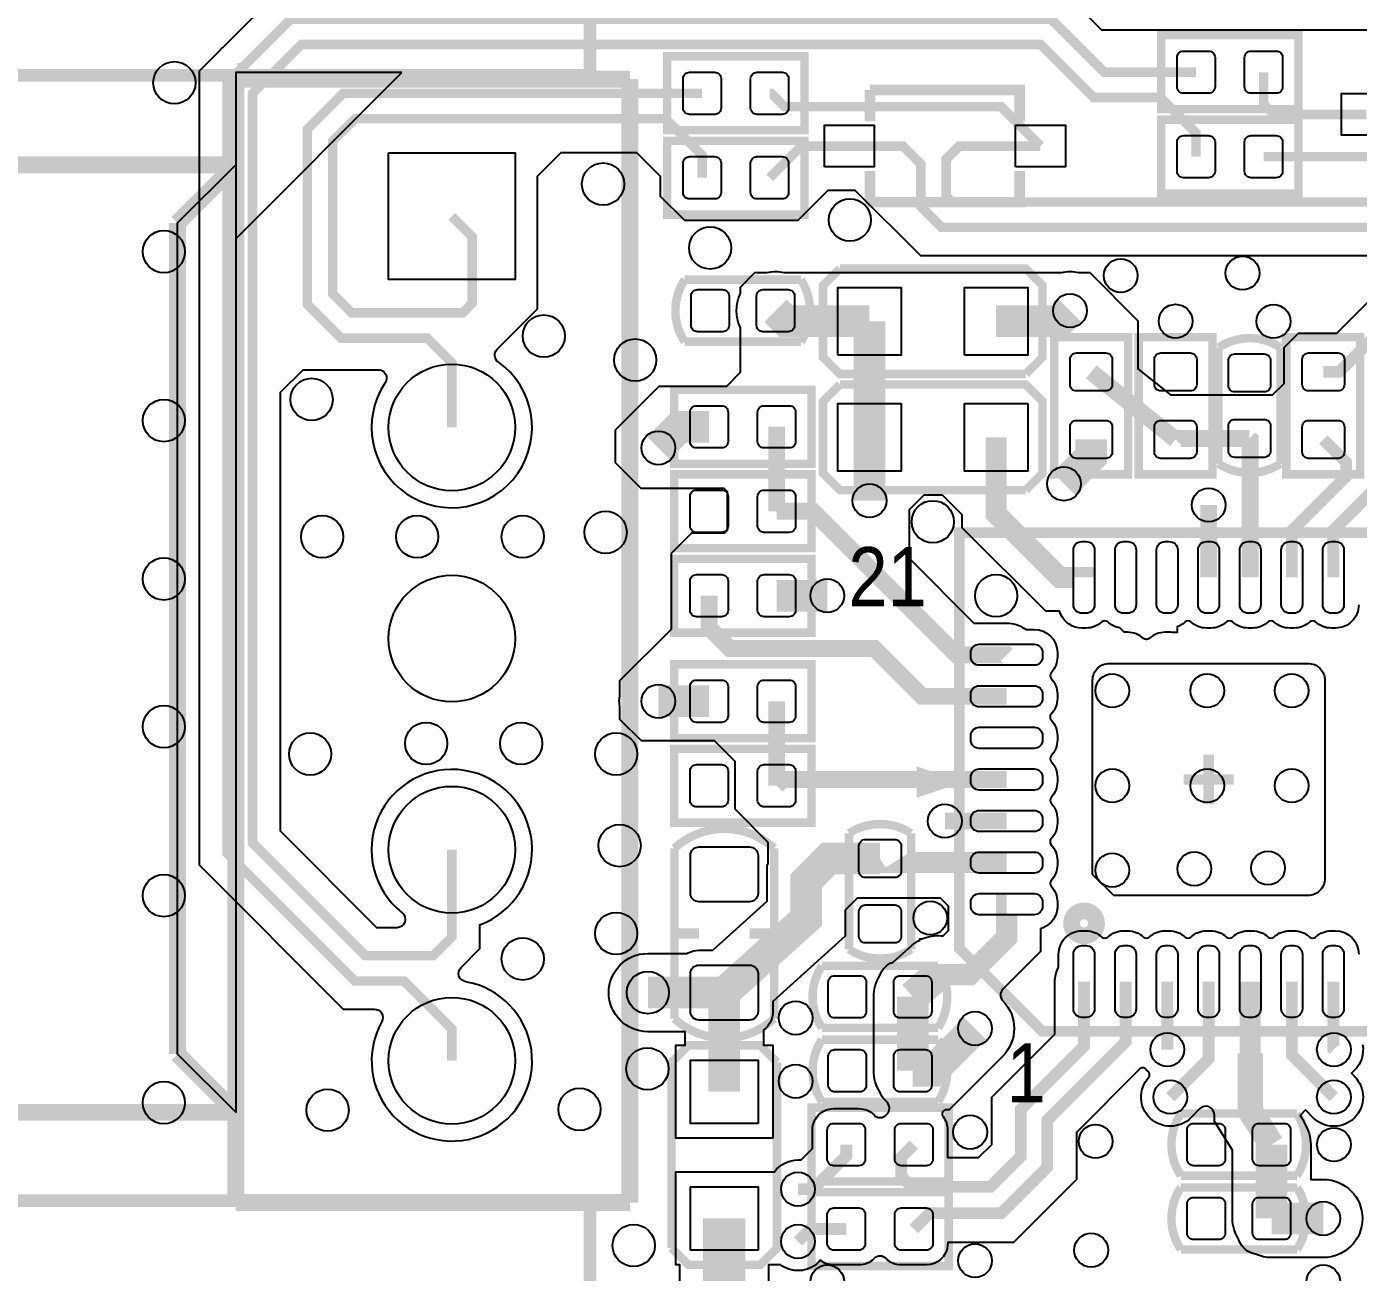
# Model space of a CAD drawing. Extents: x -4 to 87.6, y -5.6 to 52.5.
# Drawn here: x 40.78 to 56.81, y 16.88 to 31.87 of the extents above; entities that cross this region are included whole.
import ezdxf

# ---------------------------------------------------------------- set-up
doc = ezdxf.new("R2010")
doc.units = 0
for name, color, linetype in [('ET_TOP', 171, 'CONTINUOUS'), ('PG_SILKSCREEN_TOP', 254, 'CONTINUOUS'), ('PIN_TOP', 94, 'CONTINUOUS'), ('VC_TOP', 254, 'CONTINUOUS')]:
    doc.layers.add(name, color=color, linetype=linetype)

msp = doc.modelspace()

# ---------------------------------------------------------------- linework, layer by layer
at = {"layer": 'ET_TOP'}
for points, const_width in [([(64.8599, 44.1549), (67.6775, 44.1549), (69.8678, 41.9646), (69.8678, 36.6001), (66.7893, 33.5216), (63.4365, 33.5216), (59.3649, 29.45), (51.7962, 29.45), (51.5442, 29.702), (51.5442, 30.212), (51.3283, 30.4279), (50.6837, 30.4279)], 0.1143), ([(67.3999, 40.3449), (68.3268, 40.3449), (68.4784, 40.4965), (68.4784, 42.2643), (68.641, 42.4269), (68.9742, 42.4269), (69.563, 41.8381), (69.563, 36.7266), (66.6628, 33.8264), (63.31, 33.8264), (59.2384, 29.7548), (51.9227, 29.7548), (51.849, 29.8285), (51.849, 30.2704), (52.0065, 30.4279), (52.9839, 30.4279)], 0.1143), ([(54.8564, 31.3169), (53.7515, 31.3169), (53.1139, 31.9545), (43.9623, 31.9545), (43.3781, 31.3703), (43.3756, 31.3703), (43.3756, 31.3677), (43.1978, 31.1899), (43.1978, 21.9189), (44.7345, 20.3822), (45.326, 20.3822), (45.9014, 19.8069), (45.9014, 19.4231)], 0.1143), ([(45.9014, 21.9631), (45.9014, 20.9118), (45.6766, 20.687), (44.861, 20.687), (43.5026, 22.0454), (43.5026, 31.0634), (44.0888, 31.6497), (52.9874, 31.6497), (53.625, 31.0121), (54.4297, 31.0121), (54.8564, 30.5854), (54.8564, 30.3009)], 0.1143), ([(55.6692, 31.3169), (55.6692, 30.9334), (55.7936, 30.8089), (56.9067, 30.8089)], 0.1143), ([(48.9128, 31.0629), (44.5948, 31.0629), (44.163, 30.6311), (44.163, 28.5234), (44.5696, 28.1168), (45.6077, 28.1168), (45.9014, 27.8232), (45.9014, 27.0431)], 0.1143), ([(49.7256, 31.0629), (49.7444, 31.0629), (49.9044, 30.9029), (52.5089, 30.9029), (52.9839, 30.4279)], 0.1143), ([(45.9014, 29.5831), (46.1467, 29.3378), (46.1467, 28.5382), (46.0301, 28.4216), (44.6961, 28.4216), (44.4678, 28.6499), (44.4678, 30.4869), (44.7116, 30.7307), (44.7164, 30.7307), (44.7439, 30.7581), (48.4734, 30.7581), (48.9128, 30.3187), (48.9128, 30.0469)], 0.1143), ([(55.6692, 30.3009), (58.6989, 30.3009), (59.2069, 30.8089)], 0.1143), ([(49.7256, 30.0469), (50.1066, 30.4279), (50.6837, 30.4279)], 0.1143), ([(50.927, 28.321), (49.9237, 28.321), (49.7967, 28.448)], 0.381), ([(52.451, 28.321), (53.213, 28.321), (53.34, 28.448)], 0.381), ([(50.927, 26.924), (50.927, 28.321)], 0.381), ([(56.388, 27.7114), (56.5785, 27.7114), (57.1881, 28.321), (62.8647, 28.321), (65.2777, 25.908), (66.694, 25.908), (67.3252, 25.2768), (67.3252, 24.1932), (67.6018, 23.9166), (67.9267, 23.9166), (68.5099, 24.4998)], 0.1422), ([(53.594, 27.7114), (54.61, 26.8986)], 0.2032), ([(48.387, 26.797), (48.641, 27.051), (48.9966, 27.051)], 0.381), ([(49.8094, 27.051), (49.8094, 26.035)], 0.2032), ([(50.927, 26.924), (50.927, 26.162)], 0.381), ([(53.2663, 26.3652), (53.594, 26.6929), (53.594, 26.8986)], 0.381), ([(53.5087, 25.2389), (53.5087, 25.239), (53.2166, 25.239), (52.451, 26.0045), (52.451, 26.924)], 0.254), ([(55.499, 26.9113), (54.6227, 26.9113), (54.61, 26.8986)], 0.2032), ([(55.5089, 25.2389), (55.5089, 26.9014), (55.499, 26.9113)], 0.2032), ([(56.0088, 25.2389), (56.0088, 25.8006), (56.6623, 26.4541), (56.6623, 26.6243), (56.388, 26.8986)], 0.1422), ([(57.404, 26.8986), (57.0027, 26.4973), (57.0027, 26.2992), (56.5089, 25.8054), (56.5089, 25.2389)], 0.1422), ([(52.5778, 24.308), (52.5777, 24.3081), (51.9735, 24.3081), (50.2465, 26.035), (49.8094, 26.035)], 0.2032), ([(55.0088, 25.2389), (55.0088, 26.1099)], 0.2032), ([(49.8094, 25.019), (50.419, 25.019)], 0.381), ([(52.5778, 23.8079), (51.5615, 23.8079), (50.9854, 24.384), (49.2455, 24.384), (48.9966, 24.6329), (48.9966, 25.019)], 0.2032), ([(48.9966, 23.749), (48.387, 23.749)], 0.381), ([(49.8094, 22.733), (49.8094, 23.749)], 0.2032), ([(52.5778, 22.8079), (49.8843, 22.8079), (49.8094, 22.733)], 0.2032), ([(51.8338, 22.3078), (52.5778, 22.3078)], 0.2032), ([(51.054, 21.8567), (50.4342, 21.8567), (50.165, 21.5875), (50.165, 21.1328), (49.1795, 20.2438)], 0.381), ([(52.5778, 21.8079), (50.9758, 21.8079), (51.054, 21.8567)], 0.254), ([(48.26, 20.2438), (49.1795, 20.2438)], 0.381), ([(49.1795, 19.05), (49.1795, 20.2438)], 0.381), ([(53.5087, 20.3769), (53.5087, 19.5997), (52.7482, 18.8392), (52.7482, 18.2723), (52.3829, 17.907), (51.435, 17.907), (51.308, 18.034), (51.308, 18.2626), (51.4604, 18.415)], 0.1422), ([(51.4477, 19.304), (51.4477, 20.193)], 0.381), ([(51.4604, 17.399), (51.6509, 17.5895), (52.5145, 17.5895), (53.0657, 18.1407), (53.0657, 18.7076), (54.0088, 19.6507), (54.0088, 20.3769)], 0.1422), ([(54.5109, 19.558), (54.5109, 19.9654), (54.5087, 19.9677), (54.5087, 20.3769)], 0.1422), ([(54.5465, 18.9865), (55.0088, 19.4488), (55.0088, 20.3769)], 0.1422), ([(56.0088, 20.3769), (56.0088, 19.4927), (56.515, 18.9865)], 0.1422), ([(56.515, 19.558), (56.5089, 19.5641), (56.5089, 20.3769)], 0.1422), ([(52.197, 19.812), (51.689, 19.304), (51.4477, 19.304)], 0.381), ([(55.7657, 17.526), (55.7657, 18.415)], 0.381), ([(50.0659, 17.8791), (50.2488, 17.8791), (50.6476, 18.2778), (50.6476, 18.415)], 0.1422), ([(53.848, 16.002), (49.7002, 16.002), (49.1795, 16.5227), (49.1795, 17.526)], 0.508), ([(56.388, 17.526), (55.7657, 17.526)], 0.381), ([(50.6476, 17.399), (50.2158, 17.399), (50.0659, 17.2491)], 0.1422)]:
    msp.add_lwpolyline(points, dxfattribs=dict(at, const_width=const_width))
for points, format in [([(43.8229, 32.2915), (43.1632, 31.6319), (43.1615, 31.6304, 0.048388), (43.1155, 31.5844), (43.114, 31.5826), (42.861, 31.3294), (42.861, 21.7795), (44.595, 20.0452), (44.9697, 20.0452, -0.572815), (45.0583, 19.894, 3.13856), (46.067, 20.3746, -0.608313), (46.0126, 20.5466), (46.2382, 20.7724), (46.2382, 21.0581, 3.817939), (45.3029, 21.2052, -0.710139), (45.2399, 21.0241), (45.0004, 21.0241), (43.8394, 22.1849), (43.8394, 27.4655), (44.1122, 27.7381), (45.0141, 27.7381, -0.599486), (45.0987, 27.5801, 2.367569), (46.4604, 27.8305, -0.464402), (46.4472, 27.9852), (46.9316, 28.4696), (46.9316, 30.0647), (47.2186, 30.3517), (48.1228, 30.3517), (48.4099, 30.0647), (48.4099, 29.8259), (48.6994, 29.5364), (50.0685, 29.5364), (50.4317, 29.8996), (50.7505, 29.8996), (51.5391, 29.1109), (59.6252, 29.1109)], "xyb"), ([(48.6456, 16.3017), (48.6456, 16.9667), (48.5948, 16.9667), (48.5948, 18.0853), (49.782, 18.0853, -0.240169), (50.0659, 18.2301), (50.1035, 18.2301), (50.2407, 18.3672), (50.2407, 18.5928, -0.414214), (50.4952, 18.8473), (50.8, 18.8473, -0.2013), (50.9816, 18.7711, 0.419526), (51.1264, 18.7711, -0.011812), (51.135, 18.7795, 0.450598), (51.1315, 18.9316, -0.140591), (51.0532, 19.048, -0.144906), (50.9773, 19.304), (50.9773, 20.193, -0.144906), (51.0532, 20.449, -0.224663), (51.2023, 20.6075), (51.2107, 20.6108), (51.4401, 20.8128, -0.059216), (51.5315, 20.8758), (51.5315, 20.889), (51.5584, 20.889), (51.5678, 20.893, -0.120984), (51.7893, 20.9283), (51.813, 20.9266), (51.877, 20.9906), (51.877, 21.2827), (51.7804, 21.3792), (50.7797, 21.3792), (50.6354, 21.2349), (50.6354, 20.9238), (49.7642, 20.1379), (49.7642, 20.0152, -0.23887), (49.6499, 19.7896), (49.6499, 19.6093), (49.7642, 19.6093), (49.7642, 18.4907), (48.5948, 18.4907), (48.5948, 19.6093), (48.7091, 19.6093), (48.7091, 19.7734), (48.26, 19.7734, -1), (48.26, 20.7142), (48.7332, 20.7142), (48.7444, 20.72, -0.1217), (48.8747, 20.7523), (49.041, 20.7523), (49.6946, 21.3418), (49.6946, 21.7823), (49.7078, 21.7952), (49.7078, 22.0497), (49.309, 22.4485), (49.309, 23.0226), (49.0601, 23.2715), (48.1838, 23.2715), (47.9247, 23.5306), (47.9247, 23.6624), (47.924, 23.667, -0.087869), (47.924, 23.831), (47.9247, 23.8356), (47.9247, 23.9979), (48.5445, 24.6177), (48.5445, 25.5295), (48.7909, 25.7759), (49.1846, 25.7759), (49.2176, 25.8089), (49.2176, 26.2687), (49.1769, 26.3093), (48.1813, 26.3093), (47.8714, 26.6192), (47.8714, 27.0154), (48.3972, 27.5412), (49.21, 27.5412), (49.3751, 27.7063), (49.3751, 28.2395), (49.3702, 28.2496, -0.221217), (49.3702, 28.6464), (49.3751, 28.6565), (49.3751, 28.7325), (49.5478, 28.9052), (49.6865, 28.9052), (49.6921, 28.9065, -0.112621), (49.9013, 28.9065), (49.9069, 28.9052), (50.3677, 28.9052), (50.3677, 28.9057), (51.4863, 28.9057), (51.4863, 28.9052), (51.8917, 28.9052), (51.8917, 28.9057), (53.0103, 28.9057), (53.0103, 28.9052), (53.2298, 28.9052), (53.2354, 28.9065, -0.112621), (53.4446, 28.9065), (53.4502, 28.9052), (53.5788, 28.9052), (54.1579, 28.3261), (54.1579, 27.7487), (54.5506, 27.4345), (55.7784, 27.4345), (55.9156, 27.5717), (55.9156, 28.0035), (56.0908, 28.1788), (56.5495, 28.1788), (57.0428, 28.672)], "xyb"), ([(56.8142, 24.9088, -0.414236), (56.5343, 24.6289), (56.4835, 24.6289, -0.189175), (56.2933, 24.7035, 0.391611), (56.2244, 24.7035, -0.189172), (56.0342, 24.6289), (55.9834, 24.6289, -0.188902), (55.7934, 24.7035, 0.391474), (55.7243, 24.7035, -0.188899), (55.5343, 24.6289), (55.4835, 24.6289, -0.189175), (55.2933, 24.7035, 0.391611), (55.2244, 24.7035, -0.189173), (55.0342, 24.6289), (54.9834, 24.6289, -0.189255), (54.7931, 24.7035, 0.391074), (54.7243, 24.7035, -0.074235), (54.656, 24.657), (54.6273, 24.6431), (54.6273, 24.5763), (54.5734, 24.5763), (54.5701, 24.5765, 0.031655), (54.5348, 24.5788), (54.4833, 24.5788, 0.188878), (54.2933, 24.5044, -0.39133), (54.2242, 24.5044, 0.188868), (54.0342, 24.5788), (53.9913, 24.5788), (53.9377, 24.6324), (53.9232, 24.6355, -0.133487), (53.7931, 24.7035, 0.391074), (53.7243, 24.7035, -0.189169), (53.5341, 24.6289), (53.4833, 24.6289, -0.302678), (53.2252, 24.8011), (53.212, 24.8321), (53.0482, 24.8321), (52.0441, 25.8361), (52.0441, 25.9898), (51.8058, 26.228), (51.5823, 26.228), (51.4045, 26.0502), (51.4045, 25.4686), (52.1838, 24.6893), (52.5777, 24.6893, -0.151814), (52.7939, 24.6223), (52.8071, 24.6131), (52.9079, 24.6131, -0.414211), (53.1876, 24.3335), (53.1876, 24.2827, -0.189124), (53.1132, 24.0924, 0.391023), (53.1132, 24.0236, -0.189121), (53.1876, 23.8333), (53.1876, 23.7825, -0.188859), (53.1132, 23.5925, 0.391422), (53.1132, 23.5234, -0.18878), (53.1876, 23.3335), (53.1876, 23.2827, -0.189124), (53.1132, 23.0924, 0.391023), (53.1132, 23.0236, -0.189121), (53.1876, 22.8333), (53.1876, 22.7825, -0.189035), (53.1132, 22.5923, 0.391559), (53.1132, 22.5234, -0.189041), (53.1876, 22.3332), (53.1876, 22.2824, -0.188863), (53.1132, 22.0924, 0.391422), (53.1132, 22.0233, -0.188869), (53.1876, 21.8333), (53.1876, 21.7825, -0.189035), (53.1132, 21.5923, 0.391023), (53.1132, 21.5235, -0.189118), (53.1876, 21.3332), (53.1876, 21.2824, -0.302704), (53.0156, 21.0243), (52.9844, 21.0111), (52.9844, 20.7381), (52.532, 20.2857, 0.412292), (52.5318, 20.1425, -0.412345), (52.5295, 19.4795), (51.8838, 18.8336), (51.8516, 18.8336, 0.627885), (51.8117, 18.7513, -0.169815), (51.8673, 18.5928), (51.8673, 18.258), (52.2376, 18.258), (52.3972, 18.4175), (52.3972, 18.9845), (53.1576, 19.7449), (53.1576, 20.3769, -0.121071), (53.1978, 20.5395), (53.2033, 20.5506), (53.2033, 20.7071, -0.414271), (53.4833, 20.987), (53.5341, 20.987, -0.189206), (53.7243, 20.9123, 0.390766), (53.7931, 20.9123, -0.189292), (53.9834, 20.987), (54.0342, 20.987, -0.188933), (54.2242, 20.9123, 0.391166), (54.2933, 20.9123, -0.188943), (54.4833, 20.987), (54.5341, 20.987, -0.189206), (54.7243, 20.9123, 0.390766), (54.7931, 20.9123, -0.189293), (54.9834, 20.987), (55.0342, 20.987, -0.18921), (55.2244, 20.9123, 0.391302), (55.2933, 20.9123, -0.189212), (55.4835, 20.987), (55.5343, 20.987, -0.188937), (55.7243, 20.9123, 0.391166), (55.7934, 20.9123, -0.188939), (55.9834, 20.987), (56.0342, 20.987, -0.18921), (56.2244, 20.9123, 0.391302), (56.2933, 20.9123, -0.189213), (56.4835, 20.987), (56.5343, 20.987, -0.414208), (56.8142, 20.7071)], "xyb"), ([(52.5778, 21.3078, 0.254, 0.254, 0), (52.5777, 21.3078, 0.254, 0.254, 0), (52.5777, 20.9065, 0.254, 0.254, 0), (52.131, 20.4597, 0.254, 0.254, 0), (51.7507, 20.4597, 0.381, 0.381, 0), (51.4477, 20.193, 0.381, 0.381, 0)], "xyseb"), ([(55.7657, 18.415, 0.3048, 0.3048, 0), (55.5089, 18.8186, 0.3048, 0.3048, 0), (55.5089, 19.5138, 0.254, 0.254, 0), (55.5089, 20.3769, 0.254, 0.254, 0)], "xyseb"), ([(56.8607, 19.619, -0.246411), (56.7616, 19.3083), (56.7256, 19.2722), (56.7632, 19.2347, -1), (56.2668, 18.7383), (56.1734, 18.8318), (56.1083, 18.7668), (56.131, 18.7322, -0.066928), (56.1602, 18.671, -0.144906), (56.2361, 18.415), (56.2361, 17.9964), (56.388, 17.9964, -1), (56.388, 17.0556), (55.7657, 17.0556, -0.105986), (55.5729, 17.097, -0.281871), (55.3712, 17.27, -0.144906), (55.2953, 17.526), (55.2953, 18.349), (55.0769, 18.6929), (55.0769, 18.7752, 0.668223), (54.9034, 18.8471), (54.7947, 18.7383, -0.973439), (54.2854, 19.2209, 0.418337), (54.2808, 19.2931, -0.029296), (54.2514, 19.3218, 0.42825), (54.1779, 19.3236), (53.4167, 18.5623), (53.4167, 17.9954), (52.6598, 17.2385), (51.8706, 17.2385), (51.8655, 17.1933, -0.382694), (51.6128, 16.9667), (51.308, 16.9667, -0.2013), (51.1264, 17.0429, 0.419526), (50.9816, 17.0429, -0.2013), (50.8, 16.9667), (50.4952, 16.9667, -0.17219), (50.3349, 17.0238, -0.383894), (49.8699, 16.9581), (49.8569, 16.9667), (49.7134, 16.9667), (49.7134, 16.7437)], "xyb")]:
    msp.add_lwpolyline(points, format=format, dxfattribs=at)
msp.add_lwpolyline([(58.5333, 32.3418), (58.0136, 31.8224), (53.7225, 31.8224), (53.2534, 32.2915)], dxfattribs=at)
at = {"layer": 'PG_SILKSCREEN_TOP'}
for points, const_width in [([(47.5625, 31.2801), (47.5625, 34.6631)], 0.1524), ([(56.0883, 30.8724), (54.4373, 30.8724), (54.4373, 31.7614), (56.0883, 31.7614), (56.0883, 30.8724)], 0.1016), ([(50.1447, 30.6184), (48.4937, 30.6184), (48.4937, 31.5074), (50.1447, 31.5074), (50.1447, 30.6184)], 0.1016), ([(-3.8773, 31.2801), (47.5526, 31.2801)], 0.1524), ([(43.3014, 31.2341), (43.3014, 30.2031), (39.5013, 30.2031), (39.5013, 29.0032)], 0.2032), ([(48.0441, 31.2341), (43.3014, 31.2341)], 0.2032), ([(48.0441, 17.7175), (48.0441, 31.2341)], 0.2032), ([(50.9339, 31.1028), (52.7337, 31.1028), (52.7337, 30.7279)], 0.127), ([(50.9339, 30.7279), (50.9339, 31.1028)], 0.127), ([(56.0883, 29.8564), (54.4373, 29.8564), (54.4373, 30.7454), (56.0883, 30.7454), (56.0883, 29.8564)], 0.1016), ([(42.6014, 19.5031), (43.3014, 18.8031), (43.3014, 30.2031), (42.6014, 29.5031)], 0.2032), ([(50.1447, 29.6024), (48.4937, 29.6024), (48.4937, 30.4914), (50.1447, 30.4914), (50.1447, 29.6024)], 0.1016), ([(52.7337, 30.128), (52.7337, 29.7531), (50.9339, 29.7531), (50.9339, 30.128)], 0.127), ([(42.6014, 29.5031), (42.6014, 19.5031)], 0.2032), ([(52.5018, 27.686), (50.5714, 27.686), (50.3682, 27.8892), (50.3682, 28.7528), (50.5714, 28.956)], 0.1016), ([(50.5714, 28.956), (52.0446, 28.956)], 0.1016), ([(51.7652, 28.956), (52.8066, 28.956), (53.0098, 28.7528), (53.0098, 27.8892), (52.8066, 27.686)], 0.1016), ([(48.7045, 28.8214), (50.1015, 28.8214)], 0.1016), ([(50.1015, 28.0746), (48.7045, 28.0746)], 0.1016), ([(54.0385, 28.1305), (54.0385, 26.4795), (53.1495, 26.4795), (53.1495, 28.1305), (54.0385, 28.1305)], 0.1016), ([(54.1655, 26.4795), (54.1655, 28.1305), (55.0545, 28.1305), (55.0545, 26.4795), (54.1655, 26.4795)], 0.1016), ([(55.1256, 26.6065), (55.1256, 28.0035)], 0.1016), ([(55.8724, 28.0035), (55.8724, 26.6065)], 0.1016), ([(56.8325, 28.1305), (56.8325, 26.4795), (55.9435, 26.4795), (55.9435, 28.1305), (56.8325, 28.1305)], 0.1016), ([(52.8066, 27.686), (51.7652, 27.686)], 0.1016), ([(51.6128, 26.289), (50.5714, 26.289), (50.3682, 26.4922), (50.3682, 27.3558), (50.5714, 27.559)], 0.1016), ([(50.5714, 27.559), (51.6128, 27.559)], 0.1016), ([(50.8762, 27.559), (52.8066, 27.559), (53.0098, 27.3558), (53.0098, 26.4922), (52.8066, 26.289)], 0.1016), ([(50.2285, 26.6065), (48.5775, 26.6065), (48.5775, 27.4955), (50.2285, 27.4955), (50.2285, 26.6065)], 0.1016), ([(50.2285, 25.5905), (48.5775, 25.5905), (48.5775, 26.4795), (50.2285, 26.4795), (50.2285, 25.5905)], 0.1016), ([(52.8066, 26.289), (51.3334, 26.289)], 0.1016), ([(58.0088, 25.7769), (58.0088, 19.7769), (53.0088, 19.7769), (52.0088, 20.7769), (52.0088, 25.7769), (58.0088, 25.7769)], 0.127), ([(50.2285, 24.5745), (48.5775, 24.5745), (48.5775, 25.4635), (50.2285, 25.4635), (50.2285, 24.5745)], 0.1016), ([(48.5775, 24.1935), (50.2285, 24.1935), (50.2285, 23.3045), (48.5775, 23.3045), (48.5775, 24.1935)], 0.1016), ([(50.2285, 22.2885), (48.5775, 22.2885), (48.5775, 23.1775), (50.2285, 23.1775), (50.2285, 22.2885)], 0.1016), ([(55.0088, 22.508), (55.0088, 23.1079)], 0.127), ([(51.3588, 22.7769), (51.8587, 22.7769), (51.5587, 22.6769), (51.5587, 22.877), (51.8587, 22.7769)], 0.127), ([(54.7088, 22.8079), (55.3088, 22.8079)], 0.127), ([(50.6806, 20.7645), (50.6806, 22.1615)], 0.1016), ([(51.4274, 22.1615), (51.4274, 20.7645)], 0.1016), ([(48.6207, 20.955), (48.8747, 20.955)], 0.127), ([(49.4843, 20.955), (49.7383, 20.955)], 0.127), ([(50.3555, 20.5664), (51.7525, 20.5664)], 0.1016), ([(39.5013, 20.003), (39.5013, 18.8031), (43.3014, 18.8031), (43.3014, 17.7175)], 0.2032), ([(51.7525, 19.8196), (50.3555, 19.8196)], 0.1016), ([(50.3555, 19.6774), (51.7525, 19.6774)], 0.1016), ([(48.5445, 18.3642), (48.5445, 19.4056), (48.7477, 19.6088), (49.6113, 19.6088), (49.8145, 19.4056)], 0.1016), ([(49.8145, 19.4056), (49.8145, 18.3642)], 0.1016), ([(49.8145, 19.1008), (49.8145, 17.1704), (49.6113, 16.9672), (48.7477, 16.9672), (48.5445, 17.1704)], 0.1016), ([(50.2285, 18.8595), (51.8795, 18.8595), (51.8795, 17.9705), (50.2285, 17.9705), (50.2285, 18.8595)], 0.1016), ([(51.7525, 18.9306), (50.3555, 18.9306)], 0.1016), ([(54.6735, 18.7884), (56.0705, 18.7884)], 0.1016), ([(48.5445, 17.1704), (48.5445, 18.6436)], 0.1016), ([(56.0705, 18.0416), (54.6735, 18.0416)], 0.1016), ([(54.6735, 17.8994), (56.0705, 17.8994)], 0.1016), ([(-3.8773, 17.7422), (47.5526, 17.7422)], 0.1524), ([(43.3014, 17.7175), (48.0441, 17.7175)], 0.2032), ([(47.5625, 17.7422), (47.5625, 16.8831)], 0.1524), ([(50.2285, 17.8435), (51.8795, 17.8435), (51.8795, 16.9545), (50.2285, 16.9545), (50.2285, 17.8435)], 0.1016), ([(56.0705, 17.1526), (54.6735, 17.1526)], 0.1016), ([(47.5625, 13.5001), (47.5625, 16.8831)], 0.1524)]:
    msp.add_lwpolyline(points, dxfattribs=dict(at, const_width=const_width))
for points in [[(45.3014, 31.3141), (43.3014, 31.3141), (43.3014, 29.3141)], [(43.3014, 30.2031), (43.3014, 18.8031), (42.6014, 19.5031), (42.6014, 29.5031)]]:
    msp.add_lwpolyline(points, close=True, dxfattribs=at)
at = {"layer": 'PG_SILKSCREEN_TOP', "const_width": 0.1016}
for points in [[(48.7045, 28.0746, -0.303724), (48.7045, 28.8214)], [(50.1015, 28.0746, 0.294159), (50.1015, 28.8214)], [(55.1256, 28.0035, -0.303722), (55.8724, 28.0035)], [(55.1256, 26.6065, 0.294158), (55.8724, 26.6065)], [(51.4274, 22.1615, 0.294158), (50.6806, 22.1615)], [(49.7794, 19.9296), (49.7794, 21.9804, 0.389673), (48.5795, 21.9804)], [(48.5795, 21.9804), (48.5795, 19.9296, 0.389609), (49.7794, 19.9296)], [(53.7088, 21.0769, 0.9999), (53.3088, 21.077, 1.0001), (53.7088, 21.0769)], [(53.609, 21.0769, 0.9998), (53.4086, 21.077, 1.0002), (53.609, 21.0769)], [(51.4274, 20.7645, -0.303722), (50.6806, 20.7645)], [(50.3555, 19.8196, -0.303722), (50.3555, 20.5664)], [(51.7525, 19.8196, 0.294158), (51.7525, 20.5664)], [(50.3555, 18.9306, -0.303722), (50.3555, 19.6774)], [(51.7525, 18.9306, 0.294158), (51.7525, 19.6774)], [(54.6735, 18.0416, -0.303722), (54.6735, 18.7884)], [(56.0705, 18.0416, 0.294158), (56.0705, 18.7884)], [(54.6735, 17.1526, -0.303722), (54.6735, 17.8994)], [(56.0705, 17.1526, 0.294158), (56.0705, 17.8994)]]:
    msp.add_lwpolyline(points, format="xyb", dxfattribs=at)
at = {"layer": 'PIN_TOP'}
for points in [[(54.6278, 31.4947, -0.414214), (54.704, 31.5709), (55.0088, 31.5709, -0.414214), (55.085, 31.4947), (55.085, 31.1391, -0.414214), (55.0088, 31.0629), (54.704, 31.0629, -0.414214), (54.6278, 31.1391)], [(55.4406, 31.4947, -0.414214), (55.5168, 31.5709), (55.8216, 31.5709, -0.414214), (55.8978, 31.4947), (55.8978, 31.1391, -0.414214), (55.8216, 31.0629), (55.5168, 31.0629, -0.414214), (55.4406, 31.1391)], [(48.6842, 31.2407, -0.414214), (48.7604, 31.3169), (49.0652, 31.3169, -0.414214), (49.1414, 31.2407), (49.1414, 30.8851, -0.414214), (49.0652, 30.8089), (48.7604, 30.8089, -0.414214), (48.6842, 30.8851)], [(49.497, 31.2407, -0.414214), (49.5732, 31.3169), (49.878, 31.3169, -0.414214), (49.9542, 31.2407), (49.9542, 30.8851, -0.414214), (49.878, 30.8089), (49.5732, 30.8089, -0.414214), (49.497, 30.8851)], [(54.6278, 30.4787, -0.414214), (54.704, 30.5549), (55.0088, 30.5549, -0.414214), (55.085, 30.4787), (55.085, 30.1231, -0.414214), (55.0088, 30.0469), (54.704, 30.0469, -0.414214), (54.6278, 30.1231)], [(55.4406, 30.4787, -0.414214), (55.5168, 30.5549), (55.8216, 30.5549, -0.414214), (55.8978, 30.4787), (55.8978, 30.1231, -0.414214), (55.8216, 30.0469), (55.5168, 30.0469, -0.414214), (55.4406, 30.1231)], [(48.6842, 30.2247, -0.414214), (48.7604, 30.3009), (49.0652, 30.3009, -0.414214), (49.1414, 30.2247), (49.1414, 29.8691, -0.414214), (49.0652, 29.7929), (48.7604, 29.7929, -0.414214), (48.6842, 29.8691)], [(49.497, 30.2247, -0.414214), (49.5732, 30.3009), (49.878, 30.3009, -0.414214), (49.9542, 30.2247), (49.9542, 29.8691, -0.414214), (49.878, 29.7929), (49.5732, 29.7929, -0.414214), (49.497, 29.8691)], [(48.7807, 28.6258, -0.414214), (48.8569, 28.702), (49.1617, 28.702, -0.414214), (49.2379, 28.6258), (49.2379, 28.2702, -0.414214), (49.1617, 28.194), (48.8569, 28.194, -0.414214), (48.7807, 28.2702)], [(49.5681, 28.6258, -0.414214), (49.6443, 28.702), (49.9491, 28.702, -0.414214), (50.0253, 28.6258), (50.0253, 28.2702, -0.414214), (49.9491, 28.194), (49.6443, 28.194, -0.414214), (49.5681, 28.2702)], [(53.4162, 27.4828, -0.414214), (53.34, 27.559), (53.34, 27.8638, -0.414214), (53.4162, 27.94), (53.7718, 27.94, -0.414214), (53.848, 27.8638), (53.848, 27.559, -0.414214), (53.7718, 27.4828)], [(54.7878, 27.94, -0.414214), (54.864, 27.8638), (54.864, 27.559, -0.414214), (54.7878, 27.4828), (54.4322, 27.4828, -0.414214), (54.356, 27.559), (54.356, 27.8638, -0.414214), (54.4322, 27.94)], [(55.6768, 27.9273, -0.414214), (55.753, 27.8511), (55.753, 27.5463, -0.414214), (55.6768, 27.4701), (55.3212, 27.4701, -0.414214), (55.245, 27.5463), (55.245, 27.8511, -0.414214), (55.3212, 27.9273)], [(56.2102, 27.4828, -0.414214), (56.134, 27.559), (56.134, 27.8638, -0.414214), (56.2102, 27.94), (56.5658, 27.94, -0.414214), (56.642, 27.8638), (56.642, 27.559, -0.414214), (56.5658, 27.4828)], [(48.768, 27.2288, -0.414214), (48.8442, 27.305), (49.149, 27.305, -0.414214), (49.2252, 27.2288), (49.2252, 26.8732, -0.414214), (49.149, 26.797), (48.8442, 26.797, -0.414214), (48.768, 26.8732)], [(49.5808, 27.2288, -0.414214), (49.657, 27.305), (49.9618, 27.305, -0.414214), (50.038, 27.2288), (50.038, 26.8732, -0.414214), (49.9618, 26.797), (49.657, 26.797, -0.414214), (49.5808, 26.8732)], [(53.4162, 26.67, -0.414214), (53.34, 26.7462), (53.34, 27.051, -0.414214), (53.4162, 27.1272), (53.7718, 27.1272, -0.414214), (53.848, 27.051), (53.848, 26.7462, -0.414214), (53.7718, 26.67)], [(54.7878, 27.1272, -0.414214), (54.864, 27.051), (54.864, 26.7462, -0.414214), (54.7878, 26.67), (54.4322, 26.67, -0.414214), (54.356, 26.7462), (54.356, 27.051, -0.414214), (54.4322, 27.1272)], [(55.6768, 27.1399, -0.414214), (55.753, 27.0637), (55.753, 26.7589, -0.414214), (55.6768, 26.6827), (55.3212, 26.6827, -0.414214), (55.245, 26.7589), (55.245, 27.0637, -0.414214), (55.3212, 27.1399)], [(56.2102, 26.67, -0.414214), (56.134, 26.7462), (56.134, 27.051, -0.414214), (56.2102, 27.1272), (56.5658, 27.1272, -0.414214), (56.642, 27.051), (56.642, 26.7462, -0.414214), (56.5658, 26.67)], [(48.768, 26.2128, -0.414214), (48.8442, 26.289), (49.149, 26.289, -0.414214), (49.2252, 26.2128), (49.2252, 25.8572, -0.414214), (49.149, 25.781), (48.8442, 25.781, -0.414214), (48.768, 25.8572)], [(49.5808, 26.2128, -0.414214), (49.657, 26.289), (49.9618, 26.289, -0.414214), (50.038, 26.2128), (50.038, 25.8572, -0.414214), (49.9618, 25.781), (49.657, 25.781, -0.414214), (49.5808, 25.8572)], [(53.5341, 24.8071), (53.4833, 24.8071, -0.414214), (53.3817, 24.9087), (53.3817, 25.5691, -0.414214), (53.4833, 25.6707), (53.5341, 25.6707, -0.414214), (53.6357, 25.5691), (53.6357, 24.9087, -0.414214)], [(54.0342, 24.8071), (53.9834, 24.8071, -0.414214), (53.8818, 24.9087), (53.8818, 25.5691, -0.414214), (53.9834, 25.6707), (54.0342, 25.6707, -0.414214), (54.1358, 25.5691), (54.1358, 24.9087, -0.414214)], [(54.5341, 24.8071), (54.4833, 24.8071, -0.414214), (54.3817, 24.9087), (54.3817, 25.5691, -0.414214), (54.4833, 25.6707), (54.5341, 25.6707, -0.414214), (54.6357, 25.5691), (54.6357, 24.9087, -0.414214)], [(55.0342, 24.8071), (54.9834, 24.8071, -0.414214), (54.8818, 24.9087), (54.8818, 25.5691, -0.414214), (54.9834, 25.6707), (55.0342, 25.6707, -0.414214), (55.1358, 25.5691), (55.1358, 24.9087, -0.414214)], [(55.5343, 24.8071), (55.4835, 24.8071, -0.414214), (55.3819, 24.9087), (55.3819, 25.5691, -0.414214), (55.4835, 25.6707), (55.5343, 25.6707, -0.414214), (55.6359, 25.5691), (55.6359, 24.9087, -0.414214)], [(56.0342, 24.8071), (55.9834, 24.8071, -0.414214), (55.8818, 24.9087), (55.8818, 25.5691, -0.414214), (55.9834, 25.6707), (56.0342, 25.6707, -0.414214), (56.1358, 25.5691), (56.1358, 24.9087, -0.414214)], [(56.5343, 24.8071), (56.4835, 24.8071, -0.414214), (56.3819, 24.9087), (56.3819, 25.5691, -0.414214), (56.4835, 25.6707), (56.5343, 25.6707, -0.414214), (56.6359, 25.5691), (56.6359, 24.9087, -0.414214)], [(48.768, 25.1968, -0.414214), (48.8442, 25.273), (49.149, 25.273, -0.414214), (49.2252, 25.1968), (49.2252, 24.8412, -0.414214), (49.149, 24.765), (48.8442, 24.765, -0.414214), (48.768, 24.8412)], [(49.5808, 25.1968, -0.414214), (49.657, 25.273), (49.9618, 25.273, -0.414214), (50.038, 25.1968), (50.038, 24.8412, -0.414214), (49.9618, 24.765), (49.657, 24.765, -0.414214), (49.5808, 24.8412)], [(52.908, 24.181), (52.2476, 24.181, -0.414214), (52.146, 24.2826), (52.146, 24.3334, -0.414214), (52.2476, 24.435), (52.908, 24.435, -0.414214), (53.0096, 24.3334), (53.0096, 24.2826, -0.414214)], [(56.2026, 21.4109), (53.8658, 21.4109), (53.6118, 21.6649), (53.6118, 24.0017, -0.414214), (53.815, 24.2049), (56.2026, 24.2049, -0.414214), (56.4058, 24.0017), (56.4058, 21.6141, -0.414214)], [(49.2252, 23.5712, -0.414214), (49.149, 23.495), (48.8442, 23.495, -0.414214), (48.768, 23.5712), (48.768, 23.9268, -0.414214), (48.8442, 24.003), (49.149, 24.003, -0.414214), (49.2252, 23.9268)], [(50.038, 23.5712, -0.414214), (49.9618, 23.495), (49.657, 23.495, -0.414214), (49.5808, 23.5712), (49.5808, 23.9268, -0.414214), (49.657, 24.003), (49.9618, 24.003, -0.414214), (50.038, 23.9268)], [(52.908, 23.6809), (52.2476, 23.6809, -0.414214), (52.146, 23.7825), (52.146, 23.8333, -0.414214), (52.2476, 23.9349), (52.908, 23.9349, -0.414214), (53.0096, 23.8333), (53.0096, 23.7825, -0.414214)], [(52.908, 23.181), (52.2476, 23.181, -0.414214), (52.146, 23.2826), (52.146, 23.3334, -0.414214), (52.2476, 23.435), (52.908, 23.435, -0.414214), (53.0096, 23.3334), (53.0096, 23.2826, -0.414214)], [(48.768, 22.9108, -0.414214), (48.8442, 22.987), (49.149, 22.987, -0.414214), (49.2252, 22.9108), (49.2252, 22.5552, -0.414214), (49.149, 22.479), (48.8442, 22.479, -0.414214), (48.768, 22.5552)], [(49.5808, 22.9108, -0.414214), (49.657, 22.987), (49.9618, 22.987, -0.414214), (50.038, 22.9108), (50.038, 22.5552, -0.414214), (49.9618, 22.479), (49.657, 22.479, -0.414214), (49.5808, 22.5552)], [(52.908, 22.6809), (52.2476, 22.6809, -0.414214), (52.146, 22.7825), (52.146, 22.8333, -0.414214), (52.2476, 22.9349), (52.908, 22.9349, -0.414214), (53.0096, 22.8333), (53.0096, 22.7825, -0.414214)], [(52.908, 22.1808), (52.2476, 22.1808, -0.414214), (52.146, 22.2824), (52.146, 22.3332, -0.414214), (52.2476, 22.4348), (52.908, 22.4348, -0.414214), (53.0096, 22.3332), (53.0096, 22.2824, -0.414214)], [(49.4843, 21.336), (48.8747, 21.336, -0.414214), (48.7731, 21.4376), (48.7731, 21.8948, -0.414214), (48.8747, 21.9964), (49.4843, 21.9964, -0.414214), (49.5859, 21.8948), (49.5859, 21.4376, -0.414214)], [(50.8762, 21.6281, -0.414214), (50.8, 21.7043), (50.8, 22.0091, -0.414214), (50.8762, 22.0853), (51.2318, 22.0853, -0.414214), (51.308, 22.0091), (51.308, 21.7043, -0.414214), (51.2318, 21.6281)], [(52.908, 21.6809), (52.2476, 21.6809, -0.414214), (52.146, 21.7825), (52.146, 21.8333, -0.414214), (52.2476, 21.9349), (52.908, 21.9349, -0.414214), (53.0096, 21.8333), (53.0096, 21.7825, -0.414214)], [(52.908, 21.1808), (52.2476, 21.1808, -0.414214), (52.146, 21.2824), (52.146, 21.3332, -0.414214), (52.2476, 21.4348), (52.908, 21.4348, -0.414214), (53.0096, 21.3332), (53.0096, 21.2824, -0.414214)], [(50.8762, 20.8407, -0.414214), (50.8, 20.9169), (50.8, 21.2217, -0.414214), (50.8762, 21.2979), (51.2318, 21.2979, -0.414214), (51.308, 21.2217), (51.308, 20.9169, -0.414214), (51.2318, 20.8407)], [(53.5341, 19.9451), (53.4833, 19.9451, -0.414214), (53.3817, 20.0467), (53.3817, 20.7071, -0.414214), (53.4833, 20.8087), (53.5341, 20.8087, -0.414214), (53.6357, 20.7071), (53.6357, 20.0467, -0.414214)], [(54.0342, 19.9451), (53.9834, 19.9451, -0.414214), (53.8818, 20.0467), (53.8818, 20.7071, -0.414214), (53.9834, 20.8087), (54.0342, 20.8087, -0.414214), (54.1358, 20.7071), (54.1358, 20.0467, -0.414214)], [(54.5341, 19.9451), (54.4833, 19.9451, -0.414214), (54.3817, 20.0467), (54.3817, 20.7071, -0.414214), (54.4833, 20.8087), (54.5341, 20.8087, -0.414214), (54.6357, 20.7071), (54.6357, 20.0467, -0.414214)], [(55.0342, 19.9451), (54.9834, 19.9451, -0.414214), (54.8818, 20.0467), (54.8818, 20.7071, -0.414214), (54.9834, 20.8087), (55.0342, 20.8087, -0.414214), (55.1358, 20.7071), (55.1358, 20.0467, -0.414214)], [(55.5343, 19.9451), (55.4835, 19.9451, -0.414214), (55.3819, 20.0467), (55.3819, 20.7071, -0.414214), (55.4835, 20.8087), (55.5343, 20.8087, -0.414214), (55.6359, 20.7071), (55.6359, 20.0467, -0.414214)], [(56.0342, 19.9451), (55.9834, 19.9451, -0.414214), (55.8818, 20.0467), (55.8818, 20.7071, -0.414214), (55.9834, 20.8087), (56.0342, 20.8087, -0.414214), (56.1358, 20.7071), (56.1358, 20.0467, -0.414214)], [(56.5343, 19.9451), (56.4835, 19.9451, -0.414214), (56.3819, 20.0467), (56.3819, 20.7071, -0.414214), (56.4835, 20.8087), (56.5343, 20.8087, -0.414214), (56.6359, 20.7071), (56.6359, 20.0467, -0.414214)], [(49.4843, 19.9136), (48.8747, 19.9136, -0.414214), (48.7731, 20.0152), (48.7731, 20.4724, -0.414214), (48.8747, 20.574), (49.4843, 20.574, -0.414214), (49.5859, 20.4724), (49.5859, 20.0152, -0.414214)], [(50.4317, 20.3708, -0.414214), (50.5079, 20.447), (50.8127, 20.447, -0.414214), (50.8889, 20.3708), (50.8889, 20.0152, -0.414214), (50.8127, 19.939), (50.5079, 19.939, -0.414214), (50.4317, 20.0152)], [(51.2191, 20.3708, -0.414214), (51.2953, 20.447), (51.6001, 20.447, -0.414214), (51.6763, 20.3708), (51.6763, 20.0152, -0.414214), (51.6001, 19.939), (51.2953, 19.939, -0.414214), (51.2191, 20.0152)], [(50.4317, 19.4818, -0.414214), (50.5079, 19.558), (50.8127, 19.558, -0.414214), (50.8889, 19.4818), (50.8889, 19.1262, -0.414214), (50.8127, 19.05), (50.5079, 19.05, -0.414214), (50.4317, 19.1262)], [(51.2191, 19.4818, -0.414214), (51.2953, 19.558), (51.6001, 19.558, -0.414214), (51.6763, 19.4818), (51.6763, 19.1262, -0.414214), (51.6001, 19.05), (51.2953, 19.05, -0.414214), (51.2191, 19.1262)], [(50.8762, 18.2372, -0.414214), (50.8, 18.161), (50.4952, 18.161, -0.414214), (50.419, 18.2372), (50.419, 18.5928, -0.414214), (50.4952, 18.669), (50.8, 18.669, -0.414214), (50.8762, 18.5928)], [(51.689, 18.2372, -0.414214), (51.6128, 18.161), (51.308, 18.161, -0.414214), (51.2318, 18.2372), (51.2318, 18.5928, -0.414214), (51.308, 18.669), (51.6128, 18.669, -0.414214), (51.689, 18.5928)], [(54.7497, 18.5928, -0.414214), (54.8259, 18.669), (55.1307, 18.669, -0.414214), (55.2069, 18.5928), (55.2069, 18.2372, -0.414214), (55.1307, 18.161), (54.8259, 18.161, -0.414214), (54.7497, 18.2372)], [(55.5371, 18.5928, -0.414214), (55.6133, 18.669), (55.9181, 18.669, -0.414214), (55.9943, 18.5928), (55.9943, 18.2372, -0.414214), (55.9181, 18.161), (55.6133, 18.161, -0.414214), (55.5371, 18.2372)], [(50.8762, 17.2212, -0.414214), (50.8, 17.145), (50.4952, 17.145, -0.414214), (50.419, 17.2212), (50.419, 17.5768, -0.414214), (50.4952, 17.653), (50.8, 17.653, -0.414214), (50.8762, 17.5768)], [(51.689, 17.2212, -0.414214), (51.6128, 17.145), (51.308, 17.145, -0.414214), (51.2318, 17.2212), (51.2318, 17.5768, -0.414214), (51.308, 17.653), (51.6128, 17.653, -0.414214), (51.689, 17.5768)], [(54.7497, 17.7038, -0.414214), (54.8259, 17.78), (55.1307, 17.78, -0.414214), (55.2069, 17.7038), (55.2069, 17.3482, -0.414214), (55.1307, 17.272), (54.8259, 17.272, -0.414214), (54.7497, 17.3482)], [(55.5371, 17.7038, -0.414214), (55.6133, 17.78), (55.9181, 17.78, -0.414214), (55.9943, 17.7038), (55.9943, 17.3482, -0.414214), (55.9181, 17.272), (55.6133, 17.272, -0.414214), (55.5371, 17.3482)]]:
    msp.add_lwpolyline(points, format="xyb", close=True, dxfattribs=at)
for points in [[(57.2067, 31.0589), (57.2067, 30.5588), (56.6067, 30.5588), (56.6067, 31.0589)], [(50.3837, 30.1778), (50.3837, 30.6779), (50.9836, 30.6779), (50.9836, 30.1778)], [(52.6839, 30.1778), (52.6839, 30.6779), (53.2838, 30.6779), (53.2838, 30.1778)], [(45.1394, 30.3451), (46.6634, 30.3451), (46.6634, 28.8211), (45.1394, 28.8211)], [(50.546, 27.9146), (50.546, 28.7274), (51.308, 28.7274), (51.308, 27.9146)], [(52.07, 27.9146), (52.07, 28.7274), (52.832, 28.7274), (52.832, 27.9146)], [(51.308, 27.3304), (51.308, 26.5176), (50.546, 26.5176), (50.546, 27.3304)], [(52.832, 27.3304), (52.832, 26.5176), (52.07, 26.5176), (52.07, 27.3304)], [(49.5859, 18.669), (48.7731, 18.669), (48.7731, 19.431), (49.5859, 19.431)], [(49.5859, 17.145), (48.7731, 17.145), (48.7731, 17.907), (49.5859, 17.907)]]:
    msp.add_lwpolyline(points, close=True, dxfattribs=at)
for centre in [(45.9014, 27.0431), (45.9014, 24.5031), (45.9014, 21.9631), (45.9014, 19.4231)]:
    msp.add_circle(centre, 0.762, dxfattribs=at)
at = {"layer": 'VC_TOP'}
for centre, radius in [((42.5628, 31.1899), 0.254), ((47.7215, 29.9707), 0.254), ((50.6908, 29.5389), 0.254), ((42.4358, 29.1579), 0.254), ((49.0093, 29.2024), 0.254), ((53.9496, 28.8696), 0.2032), ((55.4152, 28.9001), 0.2032), ((53.34, 28.448), 0.2032), ((47.0078, 28.1419), 0.254), ((54.61, 28.321), 0.2032), ((55.7886, 28.3185), 0.2032), ((48.1076, 27.8536), 0.254), ((44.2138, 27.3799), 0.254), ((42.4358, 27.1259), 0.254), ((48.387, 26.797), 0.2032), ((53.2663, 26.3652), 0.2032), ((50.927, 26.162), 0.2032), ((55.0088, 26.1099), 0.2032), ((51.689, 25.908), 0.254), ((44.3408, 25.7289), 0.254), ((45.4838, 25.7289), 0.254), ((46.7538, 25.7289), 0.254), ((47.752, 25.781), 0.254), ((42.4358, 25.2209), 0.254), ((50.419, 25.019), 0.2032), ((52.451, 25.019), 0.254), ((53.848, 23.876), 0.2032), ((54.991, 23.876), 0.2032), ((56.007, 23.876), 0.2032), ((48.387, 23.749), 0.2032), ((42.4358, 23.4429), 0.254), ((45.593, 23.241), 0.254), ((46.736, 23.241), 0.254), ((44.196, 23.114), 0.254), ((47.879, 23.114), 0.254), ((53.848, 22.733), 0.2032), ((54.991, 22.733), 0.2032), ((56.007, 22.733), 0.2032), ((51.8338, 22.3078), 0.2032), ((47.9196, 22.0116), 0.254), ((53.848, 21.717), 0.2032), ((54.8361, 21.7322), 0.2032), ((55.7225, 21.7424), 0.2032), ((42.4358, 21.4109), 0.254), ((51.6585, 21.1404), 0.2032), ((47.879, 20.955), 0.254), ((46.7538, 20.6489), 0.254), ((48.26, 20.2438), 0.254), ((50.038, 19.939), 0.2032), ((52.197, 19.812), 0.2032), ((54.5109, 19.558), 0.2032), ((56.515, 19.558), 0.2032), ((48.2549, 19.3269), 0.254), ((50.038, 19.177), 0.2032), ((42.4358, 18.9192), 0.254), ((44.4068, 18.829), 0.254), ((47.437, 18.8392), 0.254), ((54.5465, 18.9865), 0.2032), ((56.515, 18.9865), 0.2032), ((52.1386, 18.5649), 0.2032), ((53.6473, 18.4531), 0.2032), ((56.515, 18.415), 0.2032), ((50.0659, 17.8791), 0.2032), ((56.388, 17.526), 0.2032), ((48.0898, 17.2009), 0.254), ((50.0659, 17.2491), 0.2032), ((53.594, 17.145), 0.2032), ((52.197, 17.018), 0.2032), ((50.419, 16.764), 0.2032), ((56.388, 16.764), 0.2032)]:
    msp.add_circle(centre, radius, dxfattribs=at)

# ---------------------------------------------------------------- texts
at = {"layer": 'PG_SILKSCREEN_TOP', "width": 0.892857}
for s, p in [('21', (50.673, 24.892)), ('1', (52.578, 18.923))]:
    msp.add_text(s, height=0.7112, dxfattribs=at).set_placement(p)

doc.saveas('drawing.dxf')
